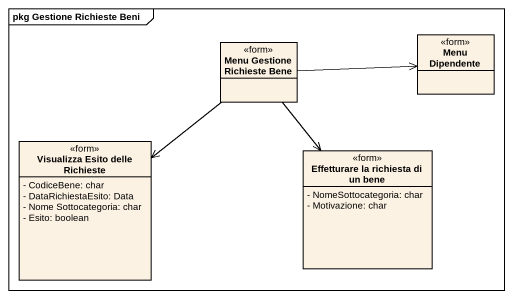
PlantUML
@startuml
mainframe pkg Gestione Richieste Beni
hide circle
hide empty members
skinparam classAttributeIconSize 0
class "Menu Gestione Richieste Bene" as Menu_Gestione_Richieste_Bene <<form>>
class "Menu Dipendente" as Menu_Dipendente <<form>>
class "Visualizza Esito delle Richieste" as Visualizza_Esito_delle <<form>> {
  - CodiceBene: char
  - DataRichiestaEsito: Data
  - Nome Sottocategoria: char
  - Esito: boolean
}
class "Effetturare la richiesta di un bene" as Effetturare_la_richiesta_di <<form>> {
  - NomeSottocategoria: char
  - Motivazione: char
}
Menu_Gestione_Richieste_Bene -right-> Menu_Dipendente
Menu_Gestione_Richieste_Bene --> Visualizza_Esito_delle
Menu_Gestione_Richieste_Bene --> Effetturare_la_richiesta_di
@enduml
